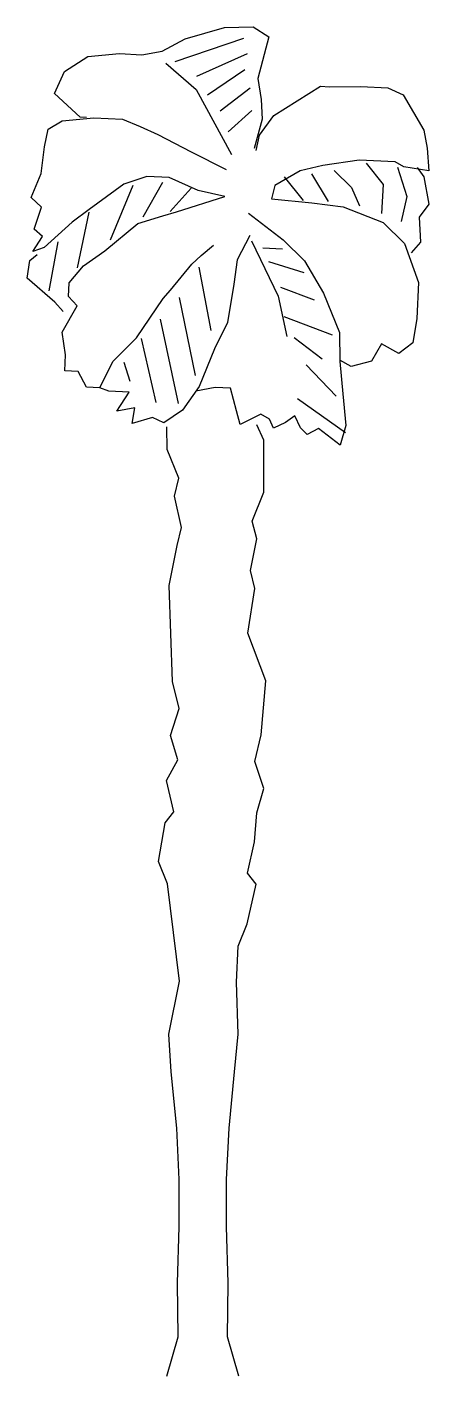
# Model space of a CAD drawing. Extents: x -0.44 to 0.56, y -0.01 to 3.35.
import ezdxf

# ---------------------------------------------------------------- set-up
doc = ezdxf.new("R2010")
doc.units = 0
doc.layers.get('0').update_dxf_attribs({"linetype": 'CONTINUOUS'})

msp = doc.modelspace()

# ---------------------------------------------------------------- linework, layer by layer
at = {"color": 0}
for p, q in [((-0.0456, 3.3176), (0.0519, 3.3463)), ((0.0519, 3.3463), (0.1239, 3.3474)), ((0.1239, 3.3474), (0.1627, 3.3231)), ((-0.1032, 3.2869), (-0.0456, 3.3176)), ((-0.0709, 3.2613), (0.1001, 3.3198)), ((0.1627, 3.3231), (0.135, 3.2189)), ((-0.3458, 3.2368), (-0.2879, 3.2739)), ((-0.2879, 3.2739), (-0.2091, 3.2811)), ((-0.2091, 3.2811), (-0.1532, 3.2783)), ((-0.1532, 3.2783), (-0.1032, 3.2869)), ((-0.0167, 3.2249), (0.1094, 3.281)), ((-0.371, 3.1821), (-0.3458, 3.2368)), ((-0.0935, 3.2576), (-0.0184, 3.1914)), ((0.0098, 3.1788), (0.1026, 3.2413)), ((0.0413, 3.1388), (0.1163, 3.1958)), ((0.135, 3.2189), (0.1436, 3.1672)), ((0.1752, 3.1272), (0.2909, 3.1998)), ((0.2909, 3.1998), (0.3132, 3.1986)), ((0.3132, 3.1986), (0.3917, 3.1994)), ((0.3917, 3.1994), (0.4587, 3.1961)), ((0.4587, 3.1961), (0.4963, 3.1781)), ((-0.3068, 3.1228), (-0.371, 3.1821)), ((-0.0184, 3.1914), (0.0694, 3.0301)), ((0.1436, 3.1672), (0.1459, 3.1175)), ((0.4963, 3.1781), (0.5478, 3.0907)), ((0.0611, 3.0866), (0.1198, 3.1396)), ((0.1391, 3.0778), (0.1752, 3.1272)), ((-0.3953, 3.0489), (-0.3867, 3.0932)), ((-0.3867, 3.0932), (-0.352, 3.1139)), ((-0.352, 3.1139), (-0.2732, 3.1211)), ((-0.2908, 3.122), (-0.3068, 3.1228)), ((-0.2732, 3.1211), (-0.2014, 3.1175)), ((-0.2014, 3.1175), (-0.1575, 3.0992)), ((-0.1575, 3.0992), (-0.1137, 3.0794)), ((0.1459, 3.1175), (0.1262, 3.0449)), ((-0.1137, 3.0794), (-0.031, 3.0368)), ((0.1308, 3.0398), (0.1391, 3.0778)), ((0.5478, 3.0907), (0.5567, 3.0454)), ((-0.4035, 2.9821), (-0.3953, 3.0489)), ((-0.031, 3.0368), (0.0563, 2.9924)), ((0.5567, 3.0454), (0.5603, 2.9893)), ((0.2969, 3.0026), (0.2402, 2.9895)), ((0.3872, 3.0156), (0.2969, 3.0026)), ((0.4766, 3.0111), (0.3872, 3.0156)), ((0.4044, 3.0084), (0.4465, 2.955)), ((0.4984, 2.9988), (0.4766, 3.0111)), ((0.4823, 2.998), (0.5058, 2.9248)), ((0.5603, 2.9893), (0.4984, 2.9988)), ((0.5319, 2.9971), (0.5483, 2.9739)), ((-0.4289, 2.9225), (-0.4035, 2.9821)), ((-0.1414, 2.9752), (-0.1984, 2.9557)), ((-0.1021, 2.9604), (-0.1514, 2.8733)), ((-0.0855, 2.9724), (-0.1414, 2.9752)), ((-0.0135, 2.9399), (-0.0855, 2.9724)), ((0.2402, 2.9895), (0.1776, 2.9526)), ((0.201, 2.9738), (0.2477, 2.9155)), ((0.2686, 2.9816), (0.3099, 2.9123)), ((0.3251, 2.99), (0.3678, 2.9478)), ((0.5483, 2.9739), (0.5609, 2.906)), ((-0.1984, 2.9557), (-0.2848, 2.8928)), ((-0.1761, 2.9529), (-0.2326, 2.8166)), ((-0.0309, 2.9456), (-0.0834, 2.8874)), ((-0.0675, 2.8866), (0.0529, 2.9253)), ((0.0529, 2.9253), (-0.0135, 2.9399)), ((0.1776, 2.9526), (0.1695, 2.9194)), ((0.3678, 2.9478), (0.3878, 2.902)), ((0.4465, 2.955), (0.4429, 2.8832)), ((0.5058, 2.9248), (0.4915, 2.8631)), ((-0.4029, 2.8988), (-0.4289, 2.9225)), ((-0.4217, 2.8438), (-0.4029, 2.8988)), ((-0.2848, 2.8928), (-0.3264, 2.8613)), ((0.1695, 2.9194), (0.2698, 2.9095)), ((0.2698, 2.9095), (0.3477, 2.8992)), ((0.3477, 2.8992), (0.4466, 2.8606)), ((0.5609, 2.906), (0.5368, 2.8736)), ((-0.3264, 2.8613), (-0.3968, 2.7977)), ((-0.2851, 2.8864), (-0.3146, 2.7471)), ((-0.2452, 2.79), (-0.1633, 2.8579)), ((-0.1633, 2.8579), (-0.1015, 2.8771)), ((-0.1015, 2.8771), (-0.0675, 2.8866)), ((0.1117, 2.8839), (0.1979, 2.8172)), ((0.4466, 2.8606), (0.4999, 2.8083)), ((0.5368, 2.8736), (0.5401, 2.811)), ((-0.4245, 2.7879), (-0.4003, 2.8251)), ((-0.4003, 2.8251), (-0.4217, 2.8438)), ((0.1152, 2.8278), (0.0833, 2.767)), ((-0.3968, 2.7977), (-0.4245, 2.7879)), ((-0.3625, 2.8119), (-0.3847, 2.6898)), ((-0.2983, 2.7527), (-0.2452, 2.79)), ((-0.0057, 2.7779), (0.0244, 2.8036)), ((0.1194, 2.8147), (0.186, 2.6769)), ((0.1473, 2.7973), (0.1968, 2.7948)), ((0.1979, 2.8172), (0.2513, 2.7648)), ((0.4999, 2.8083), (0.535, 2.7105)), ((0.5401, 2.811), (0.5163, 2.785)), ((-0.4391, 2.7214), (-0.4321, 2.7659)), ((-0.4321, 2.7659), (-0.4137, 2.7809)), ((-0.0821, 2.6921), (-0.0292, 2.7567)), ((-0.0292, 2.7567), (-0.0057, 2.7779)), ((0.0833, 2.767), (0.0755, 2.7065)), ((0.1615, 2.763), (0.2498, 2.7361)), ((0.2513, 2.7648), (0.2984, 2.684)), ((-0.3341, 2.7097), (-0.2983, 2.7527)), ((-0.012, 2.7494), (0.0184, 2.591)), ((-0.3701, 2.6619), (-0.4391, 2.7214)), ((-0.3358, 2.6762), (-0.3341, 2.7097)), ((-0.1008, 2.6707), (-0.0821, 2.6921)), ((0.0755, 2.7065), (0.0594, 2.6113)), ((0.1919, 2.699), (0.2751, 2.6676)), ((0.535, 2.7105), (0.5304, 2.6211)), ((-0.3489, 2.6384), (-0.3701, 2.6619)), ((-0.3146, 2.6527), (-0.3358, 2.6762)), ((-0.1666, 2.5732), (-0.1008, 2.6707)), ((-0.0606, 2.6734), (-0.0209, 2.4794)), ((0.186, 2.6769), (0.2072, 2.5761)), ((0.2984, 2.684), (0.3382, 2.586)), ((-0.3515, 2.5873), (-0.3146, 2.6527)), ((0.1994, 2.6266), (0.3203, 2.5805)), ((-0.1082, 2.6198), (-0.0628, 2.4095)), ((0.0594, 2.6113), (0.0273, 2.5457)), ((0.5304, 2.6211), (0.521, 2.5607)), ((-0.3431, 2.5309), (-0.3515, 2.5873)), ((-0.2256, 2.5137), (-0.1666, 2.5732)), ((-0.1555, 2.571), (-0.1187, 2.4123)), ((0.2256, 2.5741), (0.2949, 2.521)), ((0.3382, 2.586), (0.3394, 2.5139)), ((0.4424, 2.5583), (0.4178, 2.5148)), ((0.486, 2.5337), (0.4424, 2.5583)), ((0.521, 2.5607), (0.486, 2.5337)), ((-0.3452, 2.491), (-0.3431, 2.5309)), ((0.0273, 2.5457), (-0.0111, 2.4517)), ((-0.3116, 2.4893), (-0.3452, 2.491)), ((-0.2912, 2.4498), (-0.3116, 2.4893)), ((-0.2577, 2.4481), (-0.2256, 2.5137)), ((-0.1984, 2.5124), (-0.1832, 2.4652)), ((0.2557, 2.5054), (0.3302, 2.428)), ((0.3675, 2.5013), (0.3393, 2.5172)), ((0.3394, 2.5139), (0.3465, 2.4335)), ((0.4178, 2.5148), (0.3675, 2.5013)), ((-0.2577, 2.4481), (-0.2912, 2.4498)), ((-0.2357, 2.4406), (-0.2577, 2.4481)), ((-0.1846, 2.438), (-0.2357, 2.4406)), ((-0.2158, 2.39), (-0.1846, 2.438)), ((-0.0111, 2.4517), (-0.0525, 2.3929)), ((0.0288, 2.4496), (-0.0194, 2.4398)), ((0.0672, 2.4477), (0.0288, 2.4496)), ((0.0819, 2.3909), (0.0672, 2.4477)), ((0.2339, 2.4216), (0.3528, 2.3372)), ((0.3465, 2.4335), (0.3537, 2.3548)), ((-0.1706, 2.3989), (-0.2158, 2.39)), ((-0.1774, 2.3593), (-0.1706, 2.3989)), ((-0.0525, 2.3929), (-0.0988, 2.3617)), ((0.0914, 2.3568), (0.0819, 2.3909)), ((-0.127, 2.3743), (-0.1774, 2.3593)), ((-0.0988, 2.3617), (-0.127, 2.3743)), ((0.1423, 2.3831), (0.0914, 2.3568)), ((0.1502, 2.3181), (0.1326, 2.3565)), ((0.1641, 2.3708), (0.1423, 2.3831)), ((0.1741, 2.3479), (0.1641, 2.3708)), ((0.2037, 2.3624), (0.1741, 2.3479)), ((0.2269, 2.3788), (0.2037, 2.3624)), ((0.2414, 2.3492), (0.2269, 2.3788)), ((0.3537, 2.3548), (0.34, 2.3058)), ((-0.0906, 2.2953), (-0.0912, 2.3512)), ((0.2582, 2.3324), (0.2414, 2.3492)), ((0.2861, 2.347), (0.2582, 2.3324)), ((0.34, 2.3058), (0.2861, 2.347)), ((-0.0611, 2.2237), (-0.0906, 2.2953)), ((0.1502, 2.2446), (0.1502, 2.3181)), ((-0.0718, 2.1788), (-0.0611, 2.2237)), ((0.1502, 2.1887), (0.1502, 2.2446)), ((0.1214, 2.1167), (0.1502, 2.1887)), ((-0.055, 2.1007), (-0.0718, 2.1788)), ((-0.0658, 2.0558), (-0.055, 2.1007)), ((0.1326, 2.072), (0.1214, 2.1167)), ((-0.0853, 1.9565), (-0.0658, 2.0558)), ((0.1166, 1.9937), (0.1326, 2.072)), ((0.1278, 1.9489), (0.1166, 1.9937)), ((-0.077, 1.7166), (-0.0853, 1.9565)), ((0.1101, 1.837), (0.1278, 1.9489)), ((0.1549, 1.7187), (0.1101, 1.837)), ((-0.0603, 1.6497), (-0.077, 1.7166)), ((0.1437, 1.5845), (0.1549, 1.7187)), ((-0.082, 1.5823), (-0.0603, 1.6497)), ((-0.0638, 1.5218), (-0.082, 1.5823)), ((0.1277, 1.5173), (0.1437, 1.5845)), ((-0.0921, 1.4703), (-0.0638, 1.5218)), ((0.15, 1.4502), (0.1277, 1.5173)), ((-0.0737, 1.3922), (-0.0921, 1.4703)), ((0.1324, 1.3895), (0.15, 1.4502)), ((-0.0958, 1.3648), (-0.0737, 1.3922)), ((0.1266, 1.3177), (0.1324, 1.3895)), ((-0.1124, 1.2687), (-0.0958, 1.3648)), ((0.109, 1.2394), (0.1266, 1.3177)), ((-0.0894, 1.213), (-0.1124, 1.2687)), ((-0.06, 0.9703), (-0.0894, 1.213)), ((0.1087, 1.1135), (0.1313, 1.2122)), ((0.1313, 1.2122), (0.109, 1.2394)), ((0.0864, 1.0576), (0.1087, 1.1135)), ((0.0818, 0.9682), (0.0864, 1.0576)), ((-0.086, 0.8386), (-0.06, 0.9703)), ((0.0865, 0.8383), (0.0818, 0.9682)), ((-0.0803, 0.7444), (-0.086, 0.8386)), ((0.0769, 0.7444), (0.0865, 0.8383)), ((-0.0668, 0.6042), (-0.0803, 0.7444)), ((0.0634, 0.6042), (0.0769, 0.7444)), ((-0.0603, 0.4765), (-0.0668, 0.6042)), ((0.0569, 0.4765), (0.0634, 0.6042)), ((-0.0607, 0.3581), (-0.0603, 0.4765)), ((0.0573, 0.3581), (0.0569, 0.4765)), ((-0.0648, 0.2186), (-0.0607, 0.3581)), ((0.0615, 0.2186), (0.0573, 0.3581)), ((-0.0628, 0.0843), (-0.0648, 0.2186)), ((0.0595, 0.0843), (0.0615, 0.2186)), ((-0.0915, -0.0132), (-0.0628, 0.0843)), ((0.0881, -0.0132), (0.0595, 0.0843))]:
    msp.add_line(p, q, dxfattribs=at)

doc.saveas('drawing.dxf')
